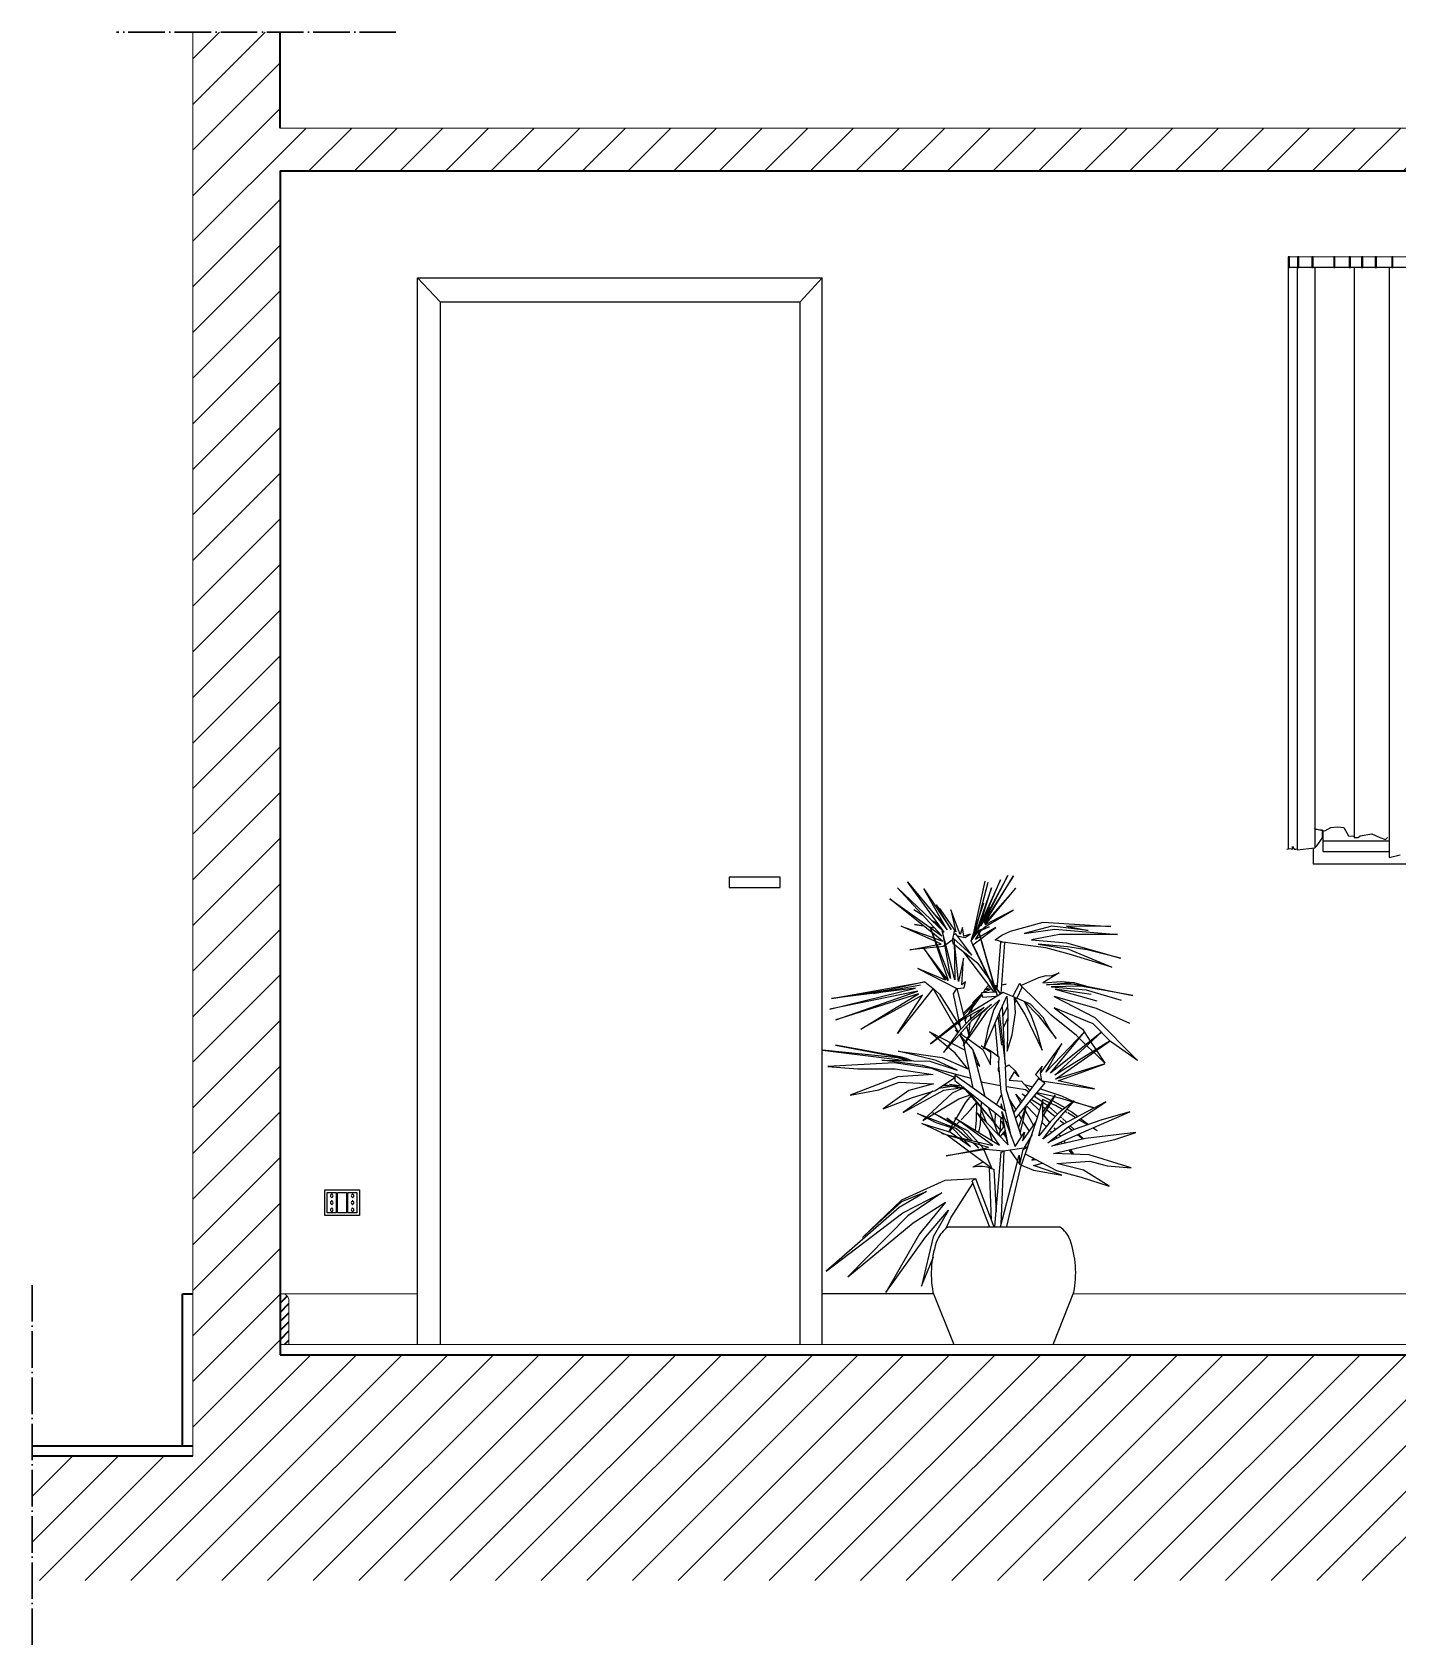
# Model space of a CAD drawing. Header units: millimetres. Extents: x 1206 to 12724, y 2853 to 4863.
# Drawn here: x 2006.6 to 2275.5, y 4545.8 to 4863.3 of the extents above; entities that cross this region are included whole.
import ezdxf

# ---------------------------------------------------------------- set-up
doc = ezdxf.new("R2010")
doc.units = ezdxf.units.MM
doc.linetypes.add('ACAD_ISO04W100', pattern=[30, 24, -3, 0, -3])
for name, color, linetype, lineweight in [('A-DETL-MBND', 7, 'Continuous', 18), ('A-FURN', 6, 'Continuous', 18), ('A-LP-SEZIONI', 250, 'Continuous', 13), ('A-SECT A-MCUT', 7, 'Continuous', 35), ('A-SECT C-MCUT', 7, 'Continuous', 20), ('arredi', 4, 'Continuous', 20)]:
    doc.layers.add(name, color=color, linetype=linetype, lineweight=lineweight)
doc.layers.add('VITI E CERNIERE', color=8, linetype='Continuous')

msp = doc.modelspace()

# ---------------------------------------------------------------- hatches: boundary and pattern name
at = {"layer": 'A-DETL-MBND'}
h = msp.add_hatch(dxfattribs=at)
h.set_pattern_fill('ANSI31', color=4, scale=2)
h.set_pattern_definition([(45, (-0.0002, 368.161), (-4.490128, 4.490128), [])])
h.paths.add_polyline_path([(2692.46, 4863.27), (2675.26, 4863.27), (2675.26, 4844.41), (2369.66, 4844.41), (2369.66, 4862.73), (2361.16, 4862.73), (2361.16, 4844.41), (2055.46, 4844.41), (2055.46, 4863.27), (2038.26, 4863.27), (2038.26, 4582.9), (2006.65, 4582.9), (2006.65, 4558.44), (2724.08, 4558.44), (2724.08, 4582.9), (2692.46, 4582.9)])
h.paths.add_polyline_path([(2055.46, 4835.91), (2675.26, 4835.91), (2675.26, 4602.9), (2055.46, 4602.9)], flags=16)
edge = h.paths.add_edge_path(flags=0)
edge.add_spline(control_points=[(2249.67, 4721.96), (2249.68, 4721.95), (2249.69, 4721.95), (2249.69, 4721.95)], knot_values=[0, 0, 0, 0, 1.237601, 1.237601, 1.237601, 1.237601], degree=3, periodic=0)
edge.add_spline(control_points=[(2249.69, 4721.95), (2249.69, 4721.95), (2249.68, 4721.95), (2249.67, 4721.96)], knot_values=[499.981471, 499.981471, 499.981471, 499.981471, 501.198183, 501.198183, 501.198183, 501.198183], degree=3, periodic=0)
edge.add_spline(control_points=[(2248.56, 4722.17), (2248.93, 4722.11), (2249.3, 4722.03), (2249.67, 4721.96)], knot_values=[1.237601, 1.237601, 1.237601, 1.237601, 61.630708, 61.630708, 61.630708, 61.630708], degree=3, periodic=0)
edge = h.paths.add_edge_path(flags=0)
edge.add_spline(control_points=[(2255.61, 4724.04), (2255.8, 4724.45), (2256.08, 4725.1), (2255.99, 4726.06), (2256.2, 4726.96), (2255.41, 4727.57), (2254.72, 4728.08), (2254.28, 4728.41), (2254.05, 4728.57)], knot_values=[0, 0, 0, 0, 70.586118, 112.595759, 154.605401, 208.568722, 252.969735, 297.370749, 297.370749, 297.370749, 297.370749], degree=3, periodic=0)
edge.add_spline(control_points=[(2255.53, 4724.07), (2255.54, 4724.04), (2255.68, 4723.7), (2255.66, 4723.06), (2255.75, 4722.5), (2255.79, 4722.27)], knot_values=[0, 0, 0, 0, 5.959221, 59.765541, 98.205364, 98.205364, 98.205364, 98.205364], degree=3, periodic=0)
edge.add_spline(control_points=[(2255.79, 4722.27), (2255.83, 4722.37), (2255.9, 4722.59), (2256.06, 4722.76), (2256.16, 4722.83)], knot_values=[39.007498, 39.007498, 39.007498, 39.007498, 56.340127, 76.264952, 76.264952, 76.264952, 76.264952], degree=3, periodic=0)
edge.add_spline(control_points=[(2256.16, 4722.83), (2256.17, 4723.14), (2256.18, 4723.72), (2256.14, 4724.71), (2256.34, 4725.39), (2256.33, 4725.79)], knot_values=[1.921672, 1.921672, 1.921672, 1.921672, 52.203448, 95.407615, 161.27111, 161.27111, 161.27111, 161.27111], degree=3, periodic=0)
edge.add_spline(control_points=[(2256.33, 4725.79), (2256.32, 4726.28), (2255.89, 4727.31), (2256.11, 4729.62), (2257.63, 4730.5), (2258.62, 4731.07)], knot_values=[161.27111, 161.27111, 161.27111, 161.27111, 242.581626, 335.542908, 506.510273, 506.510273, 506.510273, 506.510273], degree=3, periodic=0)
edge = h.paths.add_edge_path(flags=0)
edge.add_spline(control_points=[(2263.16, 4724.99), (2262.97, 4725.09), (2262.42, 4725.35), (2261.5, 4725.61), (2260.36, 4725.6), (2259.75, 4724.67), (2258.54, 4724.84), (2257.56, 4724.12), (2256.9, 4723.62), (2256.63, 4723.36), (2256.62, 4723.35)], knot_values=[22.183984, 22.183984, 22.183984, 22.183984, 57.187668, 119.915652, 178.718713, 223.429786, 279.358669, 352.629946, 411.478905, 413.481695, 413.481695, 413.481695, 413.481695], degree=3, periodic=0)
edge.add_spline(control_points=[(2261.84, 4725.03), (2261.24, 4725), (2260.19, 4724.93), (2258.67, 4724.63), (2257.48, 4724.04), (2256.9, 4723.45), (2256.65, 4723.2)], knot_values=[0, 0, 0, 0, 95.419338, 172.277909, 248.763202, 305.230183, 305.230183, 305.230183, 305.230183], degree=3, periodic=0)
edge = h.paths.add_edge_path(flags=0)
edge.add_spline(control_points=[(2256.74, 4719.16), (2256.96, 4719.15), (2257.71, 4719.11), (2259.07, 4718.61), (2260.81, 4717.79), (2262.77, 4716.86), (2264.86, 4715.67), (2266.43, 4713.88), (2267.44, 4711.47), (2267.81, 4709.84), (2268.04, 4708.82)], knot_values=[5.690445, 5.690445, 5.690445, 5.690445, 41.232269, 125.885444, 237.066917, 352.719154, 475.594701, 624.435824, 726.234449, 894.475348, 894.475348, 894.475348, 894.475348], degree=3, periodic=0)
edge.add_spline(control_points=[(2256.49, 4719.51), (2256.6, 4719.41), (2256.68, 4719.29), (2256.74, 4719.16)], knot_values=[43.582509, 43.582509, 43.582509, 43.582509, 65.124527, 65.124527, 65.124527, 65.124527], degree=3, periodic=0)
edge = h.paths.add_edge_path(flags=0)
edge.add_spline(control_points=[(2257.09, 4722.68), (2256.98, 4722.68), (2256.71, 4722.71), (2256.68, 4722.17), (2257.06, 4721.94), (2257.36, 4721.55), (2257.76, 4721.2), (2258.03, 4720.93), (2258.17, 4720.79)], knot_values=[0, 0, 0, 0, 15.703503, 37.510841, 61.284776, 85.058712, 116.032894, 147.007077, 147.007077, 147.007077, 147.007077], degree=3, periodic=0)
edge.add_spline(control_points=[(2256.99, 4720.45), (2257.21, 4720.64), (2257.51, 4720.85), (2257.84, 4721.01), (2257.9, 4721.05)], knot_values=[0, 0, 0, 0, 15.741602, 19.588679, 19.588679, 19.588679, 19.588679], degree=3, periodic=0)
edge.add_spline(control_points=[(2265.67, 4715.22), (2265.61, 4715.98), (2265.54, 4716.98), (2264.83, 4717.94), (2264.54, 4718.78), (2263.48, 4718.79), (2262.39, 4719.16), (2261.06, 4719.63), (2259.59, 4720.26), (2258.32, 4720.45), (2257.58, 4720.48), (2257.37, 4720.48)], knot_values=[23.926304, 23.926304, 23.926304, 23.926304, 63.387678, 75.941562, 88.495446, 106.641795, 124.788145, 152.435206, 182.047366, 210.422707, 221.442031, 221.442031, 221.442031, 221.442031], degree=3, periodic=0)
edge.add_spline(control_points=[(2257.37, 4720.48), (2257.5, 4720.58), (2257.71, 4720.74), (2257.95, 4720.86), (2258.05, 4720.9)], knot_values=[24.038749, 24.038749, 24.038749, 24.038749, 32.810974, 38.446575, 38.446575, 38.446575, 38.446575], degree=3, periodic=0)
edge = h.paths.add_edge_path(flags=0)
edge.add_spline(control_points=[(2255.54, 4717.03), (2255.44, 4717.08), (2255.34, 4717.12), (2255.25, 4717.15)], knot_values=[0, 0, 0, 0, 13.182278, 13.182278, 13.182278, 13.182278], degree=3, periodic=0)
edge.add_spline(control_points=[(2255.54, 4717.03), (2255.54, 4717.03), (2255.6, 4716.9), (2255.67, 4716.77), (2255.74, 4716.64)], knot_values=[0, 0, 0, 0, 0, 23.614402, 23.614402, 23.614402, 23.614402], degree=3, periodic=0)
edge.add_spline(control_points=[(2254.82, 4718.4), (2254.91, 4718.17), (2255.23, 4717.74), (2255.42, 4717.27), (2255.54, 4717.03)], knot_values=[23.614402, 23.614402, 23.614402, 23.614402, 64.192433, 106.320808, 106.320808, 106.320808, 106.320808], degree=3, periodic=0)
edge = h.paths.add_edge_path(flags=0)
edge.add_spline(control_points=[(2255.04, 4720), (2255.04, 4720), (2255.03, 4720), (2255.03, 4720)], knot_values=[8.223623, 8.223623, 8.223623, 8.223623, 8.535005, 8.535005, 8.535005, 8.535005], degree=3, periodic=0)
edge.add_spline(control_points=[(2255.04, 4720), (2255.19, 4719.94), (2255.33, 4719.88), (2255.47, 4719.81)], knot_values=[3.268125, 3.268125, 3.268125, 3.268125, 28.372747, 28.372747, 28.372747, 28.372747], degree=3, periodic=0)
edge.add_spline(control_points=[(2249.96, 4722.22), (2250.25, 4722.13), (2250.96, 4721.88), (2252.13, 4721.41), (2253.24, 4720.89), (2254.22, 4720.38), (2254.74, 4720.14), (2255.04, 4720)], knot_values=[28.372747, 28.372747, 28.372747, 28.372747, 75.625318, 146.152759, 234.197521, 272.569385, 326.080703, 326.080703, 326.080703, 326.080703], degree=3, periodic=0)
edge = h.paths.add_edge_path(flags=0)
edge.add_spline(control_points=[(2255.52, 4720.55), (2255.52, 4720.54), (2255.53, 4720.53), (2255.54, 4720.51)], knot_values=[0, 0, 0, 0, 0.80437, 0.80437, 0.80437, 0.80437], degree=3, periodic=0)
edge.add_ellipse((2205.47, 4723.35), major_axis=(-35.45, 35.45), ratio=1, start_angle=221.8058, end_angle=222.2449)
edge.add_ellipse((2205.47, 4723.35), major_axis=(-35.45, 35.45), ratio=1, start_angle=220.9557, end_angle=221.8058)
edge = h.paths.add_edge_path(flags=0)
edge.add_spline(control_points=[(2252.96, 4723.53), (2252.89, 4723.5), (2252.82, 4723.47), (2252.75, 4723.43)], knot_values=[0, 0, 0, 0, 4.004471, 4.004471, 4.004471, 4.004471], degree=3, periodic=0)
edge.add_spline(control_points=[(2253.67, 4723.78), (2253.57, 4723.75), (2253.39, 4723.7), (2253.2, 4723.63), (2253.12, 4723.6)], knot_values=[7.182475, 7.182475, 7.182475, 7.182475, 13.271606, 18.012219, 18.012219, 18.012219, 18.012219], degree=3, periodic=0)
edge.add_spline(control_points=[(2253.12, 4723.6), (2253.12, 4723.6), (2252.94, 4723.68), (2252.76, 4723.77), (2252.57, 4723.82)], knot_values=[110.180341, 110.180341, 110.180341, 110.180341, 110.232707, 120.197077, 120.197077, 120.197077, 120.197077], degree=3, periodic=0)
edge = h.paths.add_edge_path(flags=0)
edge.add_spline(control_points=[(2254.3, 4718.38), (2254.01, 4718.51), (2253.71, 4718.63), (2253.41, 4718.73)], knot_values=[174.177111, 174.177111, 174.177111, 174.177111, 191.410834, 191.410834, 191.410834, 191.410834], degree=3, periodic=0)
edge.add_spline(control_points=[(2254.42, 4718.16), (2253.18, 4717.23), (2252.43, 4716.32), (2251.7, 4714.9), (2251.78, 4713.26), (2251.91, 4711.46), (2252.52, 4710.15), (2252.85, 4709.43)], knot_values=[0, 0, 0, 0, 29.63309, 62.958755, 82.159797, 117.013778, 159.244099, 159.244099, 159.244099, 159.244099], degree=3, periodic=0)
edge.add_spline(control_points=[(2254.89, 4718.13), (2254.79, 4718.17), (2254.68, 4718.22), (2254.58, 4718.26)], knot_values=[196.846493, 196.846493, 196.846493, 196.846493, 202.885994, 202.885994, 202.885994, 202.885994], degree=3, periodic=0)
edge.add_spline(control_points=[(2254.86, 4718.43), (2254.76, 4718.37), (2254.67, 4718.32), (2254.58, 4718.26)], knot_values=[180.78373, 180.78373, 180.78373, 180.78373, 186.480105, 186.480105, 186.480105, 186.480105], degree=3, periodic=0)
at = {"layer": 'A-SECT A-MCUT'}
h = msp.add_hatch(dxfattribs=at)
h.set_pattern_fill('ANSI31', color=4, scale=0.4)
h.paths.add_polyline_path([(2057.18, 4613.54, 0.420204), (2055.75, 4614.9), (2055.46, 4614.9), (2055.46, 4604.9), (2057.18, 4604.9)])

# ---------------------------------------------------------------- linework, layer by layer
at = {"layer": 'A-DETL-MBND'}
msp.add_line((2038.26, 4863.27), (2038.26, 4582.9), dxfattribs=at)
at = {"layer": 'A-FURN'}
msp.add_line((2253.91, 4819.04), (2538.79, 4819.04), dxfattribs=at)
at = {"layer": 'A-LP-SEZIONI', "linetype": 'ACAD_ISO04W100', "lineweight": 30, "ltscale": 0.3, "transparency": 33554687}
for p, q in [((2078.26, 4863.27), (2023.26, 4863.27)), ((2006.65, 4616.62), (2006.65, 4545.79))]:
    msp.add_line(p, q, dxfattribs=at)
at = {"layer": 'A-SECT A-MCUT'}
msp.add_line((2055.46, 4844.41), (2055.46, 4863.27), dxfattribs=at)
at = {"layer": 'A-SECT A-MCUT', "transparency": 33554687}
for p, q in [((2036.26, 4584.9), (2036.26, 4614.9)), ((2036.26, 4614.9), (2038.26, 4614.9)), ((2038.26, 4584.9), (2006.65, 4584.9)), ((2038.26, 4582.9), (2006.65, 4582.9))]:
    msp.add_line(p, q, dxfattribs=at)
at = {"layer": 'A-SECT A-MCUT'}
msp.add_lwpolyline([(2055.46, 4602.9), (2675.36, 4602.9), (2675.36, 4835.91), (2055.46, 4835.91), (2055.46, 4602.9)], dxfattribs=at)
at = {"layer": 'A-SECT C-MCUT'}
for p, q in [((2361.16, 4844.41), (2055.46, 4844.41)), ((2675.36, 4604.9), (2055.46, 4604.9))]:
    msp.add_line(p, q, dxfattribs=at)
at = {"layer": 'arredi'}
for p, q in [((2082.48, 4614.9), (2055.46, 4614.9)), ((2057.18, 4604.9), (2057.18, 4613.5)), ((2279.57, 4614.9), (2211.61, 4614.9))]:
    msp.add_line(p, q, dxfattribs=at)
msp.add_arc((2055.8, 4613.52), 1.38, 359.1734, 91.996, dxfattribs=at)
at = {"layer": 'VITI E CERNIERE'}
for p, q in [((2253.91, 4819.04), (2253.91, 4817.04)), ((2253.91, 4816.93), (2253.91, 4702.4)), ((2254.17, 4817.04), (2255.75, 4817.04)), ((2255.65, 4817.04), (2255.65, 4702.3)), ((2256, 4817.04), (2258.6, 4817.04)), ((2258.85, 4817.04), (2262.88, 4817.04)), ((2259.19, 4817.04), (2259.19, 4702.74)), ((2263.13, 4817.04), (2265.93, 4817.04)), ((2266.19, 4817.04), (2268.38, 4817.04)), ((2266.92, 4817.04), (2266.92, 4704.71)), ((2268.63, 4817.04), (2271.03, 4817.04)), ((2271.28, 4817.04), (2274.29, 4817.04)), ((2273.79, 4817.04), (2273.79, 4700.78)), ((2274.54, 4817.04), (2277.75, 4817.04)), ((2082.48, 4814.9), (2162.17, 4814.9)), ((2082.48, 4604.9), (2082.48, 4814.9)), ((2086.93, 4810.22), (2082.48, 4814.9)), ((2162.17, 4814.9), (2157.82, 4810.22)), ((2162.17, 4604.9), (2162.17, 4814.9)), ((2086.93, 4810.22), (2157.82, 4810.22)), ((2086.93, 4810.22), (2086.93, 4604.9)), ((2157.82, 4604.9), (2157.82, 4810.22)), ((2259.19, 4706.43), (2259.19, 4706.47)), ((2259.19, 4706.46), (2261.13, 4706.07)), ((2259.35, 4706.28), (2259.19, 4706.43)), ((2259.61, 4706.28), (2259.35, 4706.28)), ((2259.9, 4706.22), (2259.61, 4706.28)), ((2260.22, 4706.18), (2259.9, 4706.22)), ((2260.46, 4706.17), (2260.22, 4706.18)), ((2260.7, 4706.19), (2260.46, 4706.17)), ((2260.7, 4704.64), (2260.7, 4706.19)), ((2260.83, 4701.99), (2260.83, 4706.13)), ((2261.13, 4706.07), (2262.29, 4706.7)), ((2262.29, 4706.7), (2263.71, 4706.8)), ((2263.71, 4706.8), (2264.86, 4706.7)), ((2264.86, 4706.7), (2265.81, 4705.09)), ((2265.81, 4705.09), (2266.76, 4704.99)), ((2267.68, 4704.71), (2268.07, 4705.09)), ((2268.07, 4705.09), (2270.39, 4705.48)), ((2270.39, 4705.48), (2271.93, 4704.71)), ((2253.68, 4702.44), (2254.22, 4702.58)), ((2254.22, 4702.58), (2254.78, 4702.42)), ((2254.78, 4702.42), (2254.78, 4702.97)), ((2254.78, 4702.97), (2255.09, 4702.42)), ((2255.09, 4702.42), (2255.41, 4702.42)), ((2255.41, 4702.42), (2255.65, 4702.5)), ((2255.65, 4702.3), (2259.15, 4702.69)), ((2258.83, 4702.66), (2258.83, 4699.49)), ((2259.15, 4702.69), (2259.54, 4703.08)), ((2259.54, 4703.08), (2260.7, 4704.64)), ((2260.83, 4701.99), (2260.83, 4704.06)), ((2260.83, 4704.06), (2273.79, 4704.06)), ((2260.83, 4701.99), (2273.79, 4701.99)), ((2266.92, 4704.71), (2267.68, 4704.71)), ((2271.93, 4704.71), (2273.09, 4704.32)), ((2273.09, 4704.32), (2273.48, 4704.71)), ((2533.87, 4699.49), (2258.83, 4699.49)), ((2273.79, 4700.78), (2275.99, 4701.3)), ((2153.88, 4696.9), (2143.88, 4696.9)), ((2143.88, 4696.9), (2143.88, 4694.9)), ((2153.88, 4694.9), (2153.88, 4696.9)), ((2186.2, 4686.1), (2178.98, 4695.98)), ((2178.98, 4695.98), (2186.75, 4686.57)), ((2191.78, 4684.8), (2194.23, 4696.15)), ((2192.02, 4685.12), (2194.85, 4695.92)), ((2197.3, 4696.41), (2193.31, 4687.74)), ((2198.7, 4697.27), (2193.37, 4687.37)), ((2193.37, 4687.37), (2197.3, 4696.41)), ((2193.98, 4687.97), (2198.7, 4697.27)), ((2199.85, 4697.19), (2193.98, 4687.97)), ((2194.15, 4687.8), (2199.85, 4697.19)), ((2143.88, 4694.9), (2153.88, 4694.9)), ((2183.78, 4686.01), (2175.5, 4692.68)), ((2175.5, 4692.68), (2185.72, 4685.36)), ((2185.72, 4685.36), (2176.97, 4694.79)), ((2176.97, 4694.79), (2186.2, 4686.1)), ((2186.75, 4686.57), (2182.16, 4694.61)), ((2182.16, 4694.61), (2187.53, 4686.62)), ((2195.48, 4694.79), (2192.65, 4686.66)), ((2193.31, 4687.74), (2195.48, 4694.79)), ((2200.28, 4694.73), (2194.15, 4687.8)), ((2194.25, 4687.52), (2200.28, 4694.73)), ((2182.01, 4689.34), (2180.23, 4690.47)), ((2181.81, 4689.53), (2180.23, 4690.47)), ((2184.1, 4689.77), (2185.89, 4688.05)), ((2187.53, 4686.62), (2184.62, 4691.47)), ((2184.62, 4691.47), (2185.74, 4689.94)), ((2185.74, 4689.94), (2185.33, 4690.71)), ((2185.33, 4690.71), (2188.25, 4686.49)), ((2189.35, 4685.61), (2187.51, 4690.51)), ((2187.51, 4690.51), (2188.51, 4686.14)), ((2191.61, 4684.87), (2193.98, 4691.84)), ((2192.43, 4686.31), (2195.28, 4690.92)), ((2195.28, 4690.92), (2192.8, 4686.62)), ((2194.21, 4687.13), (2199.74, 4690.41)), ((2199.74, 4690.41), (2194.25, 4687.52)), ((2184.36, 4684.31), (2177.69, 4687.27)), ((2177.69, 4687.27), (2184.14, 4684.96)), ((2180.33, 4687.62), (2182.14, 4687.33)), ((2182.22, 4687.25), (2180.33, 4687.62)), ((2183.18, 4687.17), (2184.17, 4687.01)), ((2187.45, 4676.94), (2183.41, 4687.09)), ((2183.41, 4687.09), (2186.99, 4676.57)), ((2184.29, 4686.88), (2183.43, 4687.03)), ((2183.65, 4688.48), (2185.01, 4687.7)), ((2185.36, 4687.23), (2184.23, 4687.95)), ((2185.42, 4686.82), (2185.7, 4686.76)), ((2185.83, 4686.59), (2185.64, 4686.62)), ((2185.79, 4686.35), (2187.45, 4676.94)), ((2188.27, 4676.7), (2185.79, 4686.35)), ((2188.25, 4686.49), (2187.77, 4684.52)), ((2188.51, 4686.14), (2188.25, 4686.49)), ((2189.82, 4687.01), (2189.35, 4685.61)), ((2190.05, 4685.32), (2189.82, 4687.01)), ((2191.83, 4683.57), (2196.36, 4687.01)), ((2195.03, 4687.11), (2192.18, 4685.82)), ((2192.18, 4685.82), (2193.04, 4685.98)), ((2196.36, 4687.01), (2192.38, 4684.63)), ((2192.38, 4684.63), (2193.45, 4686.41)), ((2192.43, 4686.31), (2195.03, 4687.11)), ((2193.04, 4685.98), (2192.43, 4686.31)), ((2192.8, 4686.62), (2192.86, 4686.43)), ((2193.01, 4685.97), (2196.3, 4674.52)), ((2193.04, 4685.98), (2193.45, 4686.41)), ((2196.67, 4673.5), (2193.06, 4686.01)), ((2193.79, 4686.73), (2194.21, 4687.13)), ((2197.51, 4685.49), (2199.25, 4686.29)), ((2199.25, 4686.29), (2205.67, 4688.07)), ((2207.39, 4687.25), (2201.96, 4685.8)), ((2201.96, 4685.8), (2207.96, 4686.7)), ((2205.67, 4688.07), (2218.97, 4687.23)), ((2214.54, 4686.45), (2207.39, 4687.25)), ((2207.96, 4686.7), (2220.3, 4685.63)), ((2218.97, 4687.23), (2210.29, 4687.29)), ((2210.29, 4687.29), (2214.54, 4686.45)), ((2179.43, 4682.64), (2184.61, 4683.57)), ((2184.76, 4683.13), (2179.43, 4682.64)), ((2182.02, 4683.1), (2186.46, 4676.61)), ((2186.99, 4676.57), (2182.02, 4683.1)), ((2185.85, 4684.34), (2183.87, 4685.93)), ((2184.28, 4684.9), (2185.85, 4684.34)), ((2185.62, 4683.75), (2184.55, 4684.23)), ((2184.8, 4683.61), (2185.62, 4683.75)), ((2185.97, 4683.25), (2184.98, 4683.15)), ((2186.3, 4683.48), (2185.97, 4683.25)), ((2187.77, 4684.52), (2186.5, 4683.62)), ((2187.88, 4685), (2187.75, 4684.53)), ((2187.75, 4684.53), (2187.86, 4683.91)), ((2187.86, 4683.91), (2192.86, 4679.89)), ((2191.61, 4681.55), (2187.88, 4685)), ((2188.45, 4685.78), (2188.02, 4685.57)), ((2188.14, 4684.71), (2188.27, 4676.7)), ((2189, 4676.37), (2188.14, 4684.71)), ((2191.61, 4681.55), (2188.45, 4685.78)), ((2188.72, 4685.39), (2190.29, 4685.04)), ((2191.32, 4685.69), (2190.05, 4685.32)), ((2190.29, 4685.04), (2191.32, 4685.69)), ((2191.48, 4684.4), (2192.61, 4685.9)), ((2191.83, 4683.57), (2191.48, 4684.4)), ((2191.65, 4684.63), (2191.61, 4684.87)), ((2196.26, 4674.28), (2191.83, 4683.57)), ((2196.4, 4674.22), (2191.91, 4683.63)), ((2196.24, 4684.61), (2197.51, 4685.49)), ((2197.71, 4684.11), (2196.24, 4684.61)), ((2197.3, 4684.11), (2196.56, 4674.89)), ((2198.1, 4684.07), (2197.3, 4684.11)), ((2197.41, 4673.95), (2198.1, 4684.07)), ((2206.22, 4682.99), (2197.71, 4684.11)), ((2208.86, 4685.61), (2203.37, 4684.61)), ((2203.37, 4684.61), (2210.24, 4684.01)), ((2210.46, 4683.19), (2204.66, 4683.7)), ((2204.66, 4683.7), (2210.54, 4682.84)), ((2210.77, 4681.78), (2206.22, 4682.99)), ((2220.3, 4685.63), (2208.86, 4685.61)), ((2210.24, 4684.01), (2220.88, 4680.94)), ((2214.32, 4682.6), (2210.46, 4683.19)), ((2210.54, 4682.84), (2219.21, 4679.17)), ((2189.99, 4681), (2189, 4676.37)), ((2189.64, 4675.75), (2189.99, 4681)), ((2196.03, 4674.26), (2190.05, 4682.13)), ((2192.8, 4679.93), (2194.8, 4677.25)), ((2219.21, 4679.17), (2210.77, 4681.78)), ((2220.88, 4680.94), (2214.32, 4682.6)), ((2181.03, 4678.93), (2188.65, 4675.01)), ((2186.46, 4676.61), (2181.03, 4678.93)), ((2195.21, 4676.7), (2195.95, 4675.71)), ((2201.26, 4675.61), (2204.79, 4677.15)), ((2204.79, 4677.15), (2206.26, 4677.58)), ((2208.82, 4678.07), (2205.61, 4676.14)), ((2206.26, 4677.58), (2207.27, 4677.52)), ((2207.27, 4677.52), (2208.82, 4678.07)), ((2163.69, 4670.92), (2180.56, 4675.04)), ((2180.97, 4674.48), (2163.69, 4670.92)), ((2163.98, 4673.03), (2182.4, 4676.31)), ((2180.56, 4675.04), (2163.98, 4673.03)), ((2163.98, 4673.03), (2175.86, 4674.85)), ((2164.88, 4668.85), (2180.97, 4674.48)), ((2181.13, 4673.97), (2164.88, 4668.85)), ((2169.76, 4667), (2181.13, 4673.97)), ((2181.91, 4673.66), (2169.76, 4667)), ((2182.4, 4676.31), (2172.27, 4674.04)), ((2172.27, 4674.04), (2181.52, 4675.71)), ((2184, 4675.03), (2176.97, 4666.12)), ((2176.97, 4666.12), (2181.91, 4673.66)), ((2182.4, 4676.31), (2184, 4675.03)), ((2188.2, 4667.74), (2184, 4675.03)), ((2185.27, 4673.87), (2184, 4675.03)), ((2185.27, 4673.87), (2188.8, 4668.31)), ((2188.02, 4673.97), (2188.65, 4675.01)), ((2189.13, 4668.6), (2188.02, 4673.97)), ((2188.65, 4675.01), (2190.15, 4675.1)), ((2188.65, 4675.01), (2190.13, 4669.32)), ((2190.4, 4676.31), (2189.64, 4675.75)), ((2193.26, 4673.41), (2189.93, 4670.05)), ((2190.15, 4675.1), (2190.4, 4676.31)), ((2191.61, 4671.04), (2193.61, 4673.72)), ((2193.53, 4673.97), (2191.79, 4672.19)), ((2191.79, 4672.19), (2193.26, 4673.41)), ((2197.82, 4674.19), (2192.2, 4670.83)), ((2196.59, 4674.3), (2193.51, 4674.13)), ((2193.51, 4674.13), (2193.7, 4673.31)), ((2193.7, 4673.31), (2196.34, 4673.46)), ((2194.21, 4674.81), (2193.88, 4674.15)), ((2195.27, 4674.79), (2193.88, 4674.15)), ((2194.76, 4675.45), (2194.21, 4674.81)), ((2195.4, 4675.1), (2194.35, 4674.85)), ((2194.35, 4674.85), (2195.27, 4674.79)), ((2195.11, 4675.49), (2194.76, 4675.45)), ((2196.07, 4675.59), (2196.61, 4675.65)), ((2196.07, 4675.55), (2197.28, 4673.91)), ((2196.59, 4675.4), (2196.24, 4675.32)), ((2197.37, 4670.87), (2198.53, 4673.5)), ((2198.37, 4675.85), (2197.53, 4675.63)), ((2197.55, 4675.75), (2198.37, 4675.85)), ((2203.21, 4671.92), (2197.82, 4674.19)), ((2198.53, 4673.5), (2198.74, 4670.53)), ((2199.72, 4673.4), (2201.06, 4676.02)), ((2201.47, 4675.2), (2200.5, 4673.07)), ((2201.06, 4676.02), (2201.47, 4675.2)), ((2207.22, 4669.75), (2201.26, 4675.61)), ((2205.61, 4676.14), (2209.25, 4676.37)), ((2206.36, 4675.69), (2210.48, 4676.1)), ((2211.57, 4675.86), (2206.36, 4675.69)), ((2213.02, 4675.49), (2207.27, 4675.3)), ((2207.27, 4675.3), (2214.11, 4674.73)), ((2216.18, 4671.08), (2207.84, 4673.42)), ((2207.84, 4673.42), (2215.83, 4669.26)), ((2215.1, 4673.85), (2208.06, 4674.89)), ((2208.06, 4674.89), (2216.24, 4672.56)), ((2209.25, 4676.37), (2211.71, 4676.18)), ((2210.48, 4676.1), (2215.9, 4674.99)), ((2215.9, 4674.99), (2211.57, 4675.86)), ((2211.71, 4676.18), (2214.21, 4675.47)), ((2223.33, 4673.6), (2213.02, 4675.49)), ((2214.11, 4674.73), (2221, 4672.7)), ((2214.21, 4675.47), (2223.33, 4673.6)), ((2192.2, 4670.83), (2189.11, 4668.7)), ((2189.91, 4669.01), (2194.05, 4671.24)), ((2190.01, 4669.71), (2192.22, 4672.15)), ((2190.89, 4669.87), (2191.52, 4671)), ((2194.05, 4671.24), (2190.95, 4668.6)), ((2191.52, 4671), (2191.95, 4671.65)), ((2191.61, 4671.04), (2191.52, 4670.34)), ((2191.95, 4671.65), (2191.61, 4671.04)), ((2191.73, 4668.85), (2195.5, 4671.92)), ((2192.35, 4667.14), (2194.74, 4670.57)), ((2195.5, 4671.92), (2193.41, 4669.97)), ((2194.74, 4670.57), (2197.08, 4672.78)), ((2195.99, 4670.87), (2194.8, 4667)), ((2195.68, 4666.99), (2197.37, 4670.87)), ((2197.08, 4672.78), (2195.99, 4670.87)), ((2197.04, 4670.14), (2198.27, 4659.58)), ((2198.19, 4660.22), (2197.69, 4671.59)), ((2198.66, 4671.37), (2197.76, 4669.64)), ((2198.74, 4670.53), (2198.6, 4662.66)), ((2199.56, 4665.89), (2200.21, 4670.18)), ((2200.21, 4670.18), (2200.01, 4673.17)), ((2200.01, 4673.17), (2202.1, 4669.83)), ((2200.3, 4672.68), (2200.07, 4672.15)), ((2203.35, 4669.54), (2202.02, 4672.47)), ((2202.02, 4672.47), (2204.68, 4669.71)), ((2205.67, 4669.28), (2203.21, 4671.92)), ((2215.53, 4668.02), (2207.82, 4671.2)), ((2207.82, 4671.2), (2213.39, 4666.98)), ((2222.72, 4668.09), (2216.18, 4671.08)), ((2183.47, 4664.13), (2189.91, 4669.01)), ((2189.11, 4668.7), (2183.47, 4664.13)), ((2186.03, 4662.41), (2191.73, 4668.85)), ((2188.94, 4666.45), (2188.22, 4667.72)), ((2188.86, 4668.23), (2189.39, 4667.41)), ((2190.95, 4668.6), (2189.04, 4666.57)), ((2189.47, 4667.02), (2189.17, 4668.44)), ((2191.81, 4667.25), (2189.95, 4663.7)), ((2189.95, 4663.7), (2192.35, 4667.14)), ((2190.17, 4669.15), (2190.44, 4668.07)), ((2190.29, 4668.66), (2190.64, 4669.4)), ((2190.58, 4667.57), (2191.05, 4665.79)), ((2191.22, 4668.29), (2190.99, 4666.02)), ((2191.46, 4669.85), (2191.28, 4668.89)), ((2193.41, 4669.97), (2191.81, 4667.25)), ((2194.8, 4667), (2194, 4663.11)), ((2194, 4663.11), (2195.68, 4666.99)), ((2196.79, 4661.63), (2196.22, 4668.23)), ((2197.51, 4663.84), (2196.81, 4669.6)), ((2198.7, 4669.21), (2197.88, 4667.41)), ((2202.1, 4669.83), (2205.46, 4662.86)), ((2204.48, 4666.49), (2203.35, 4669.54)), ((2204.68, 4669.71), (2208.25, 4665.13)), ((2206.79, 4667.27), (2205.67, 4669.28)), ((2208.25, 4665.13), (2206.79, 4667.27)), ((2212.23, 4665.73), (2207.22, 4669.75)), ((2213.39, 4666.98), (2214.96, 4664.62)), ((2218.95, 4664.56), (2215.53, 4668.02)), ((2215.83, 4669.26), (2224.22, 4660.83)), ((2177.5, 4661.55), (2164.82, 4663.84)), ((2164.82, 4663.84), (2177.57, 4661.43)), ((2188.37, 4662.29), (2183.3, 4666.45)), ((2183.3, 4666.45), (2190.32, 4662.86)), ((2189.04, 4666.57), (2186.03, 4662.41)), ((2188.86, 4666.32), (2188.39, 4666.84)), ((2188.39, 4666.84), (2188.95, 4666.45)), ((2190.41, 4664.57), (2189.17, 4665.96)), ((2189.95, 4664.72), (2189.33, 4665.77)), ((2189.35, 4666.17), (2190.73, 4665.19)), ((2189.7, 4665.91), (2189.58, 4666.43)), ((2190.09, 4663.99), (2189.84, 4665.2)), ((2190.32, 4662.86), (2190.11, 4663.93)), ((2191.81, 4663), (2190.49, 4664.48)), ((2190.91, 4665.07), (2193.82, 4663.02)), ((2195.38, 4662.43), (2193.45, 4663.74)), ((2193.45, 4663.74), (2195.4, 4662.72)), ((2198.6, 4662.66), (2199.56, 4665.89)), ((2205.46, 4662.86), (2204.48, 4666.49)), ((2209.38, 4664.15), (2205.13, 4658.37)), ((2213.87, 4666.53), (2206.22, 4658.53)), ((2206.22, 4658.53), (2209.38, 4664.15)), ((2207.12, 4658.31), (2213.87, 4666.53)), ((2217.14, 4666.37), (2207.12, 4658.31)), ((2208, 4657.92), (2217.14, 4666.37)), ((2218.85, 4664.7), (2208, 4657.92)), ((2208.11, 4657.18), (2218.85, 4664.7)), ((2212.69, 4665.29), (2212.23, 4665.73)), ((2214.1, 4663.93), (2212.78, 4665.2)), ((2215.48, 4662.59), (2214.29, 4663.74)), ((2215.07, 4664.46), (2216.07, 4662.96)), ((2224.22, 4660.83), (2218.95, 4664.56)), ((2177.09, 4661.34), (2162.26, 4662.86)), ((2162.26, 4662.86), (2176.99, 4660.99)), ((2181.99, 4659.85), (2173.92, 4660.89)), ((2173.92, 4660.89), (2183.33, 4660.69)), ((2176.99, 4660.99), (2177.67, 4660.81)), ((2178.8, 4660.79), (2177.09, 4661.34)), ((2184.58, 4660.81), (2177.14, 4662.66)), ((2177.14, 4662.66), (2185.76, 4661.42)), ((2178.78, 4661.24), (2177.5, 4661.55)), ((2177.57, 4661.43), (2179, 4660.89)), ((2179.8, 4660.77), (2178.78, 4661.24)), ((2183.33, 4660.69), (2188.76, 4658.94)), ((2188.76, 4658.94), (2184.58, 4660.81)), ((2185.76, 4661.42), (2190.83, 4659.19)), ((2190.83, 4659.19), (2188.37, 4662.29)), ((2191.91, 4655.38), (2190.34, 4662.84)), ((2191.77, 4663.04), (2194.2, 4653.75)), ((2193.2, 4659.64), (2191.81, 4663)), ((2193.82, 4663.02), (2195.28, 4659.97)), ((2195.28, 4659.97), (2195.38, 4662.43)), ((2195.4, 4662.72), (2196.92, 4661.53)), ((2196.92, 4661.53), (2196.79, 4658.72)), ((2197.41, 4654.64), (2196.87, 4660.69)), ((2217.84, 4660.3), (2215.63, 4662.44)), ((2216.16, 4662.81), (2217.84, 4660.3)), ((2176.36, 4660.38), (2163.28, 4659.64)), ((2163.28, 4659.64), (2169.16, 4659.19)), ((2177.05, 4657.63), (2167.67, 4653.99)), ((2169.16, 4659.19), (2176.54, 4659.19)), ((2183.74, 4659.27), (2176.36, 4660.38)), ((2176.54, 4659.19), (2184.04, 4658.04)), ((2184.04, 4658.04), (2177.05, 4657.63)), ((2191.5, 4657.28), (2181.99, 4659.85)), ((2188.31, 4657.51), (2183.74, 4659.27)), ((2184.45, 4654.91), (2188.31, 4657.51)), ((2198.33, 4650.81), (2188.31, 4657.94)), ((2188.31, 4657.94), (2188.31, 4656.9)), ((2192.43, 4660.5), (2193.2, 4659.64)), ((2196.79, 4658.72), (2197.03, 4658.86)), ((2198.27, 4659.59), (2198.9, 4659.95)), ((2198.43, 4655.01), (2198.27, 4659.58)), ((2198.9, 4659.95), (2200.13, 4658.8)), ((2199.99, 4658.62), (2198.99, 4656.92)), ((2200.87, 4657.59), (2199.99, 4658.62)), ((2200.13, 4658.8), (2200.87, 4657.59)), ((2204.81, 4658.91), (2204.17, 4658.1)), ((2204.17, 4658.1), (2205.4, 4656.83)), ((2205.46, 4659.72), (2204.81, 4658.91)), ((2205.13, 4658.37), (2205.46, 4659.72)), ((2205.26, 4657.6), (2205.13, 4658.37)), ((2205.38, 4656.85), (2205.26, 4657.6)), ((2217.8, 4660.17), (2208.11, 4657.18)), ((2208.6, 4656.81), (2217.8, 4660.17)), ((2167.67, 4653.99), (2173.34, 4655.05)), ((2173.34, 4655.05), (2177.34, 4656.53)), ((2179.25, 4654.93), (2174.16, 4651.28)), ((2177.34, 4656.53), (2184.1, 4656.26)), ((2178.14, 4650.56), (2186.11, 4654.97)), ((2183.98, 4654.76), (2178.14, 4650.56)), ((2184.1, 4656.26), (2179.25, 4654.93)), ((2179.98, 4653.55), (2184.45, 4654.91)), ((2187.73, 4654.42), (2181.97, 4649)), ((2187.67, 4655.71), (2185.13, 4655.32)), ((2187.02, 4655.85), (2185.91, 4655.81)), ((2186.11, 4654.97), (2188.96, 4655.4)), ((2190.36, 4655.09), (2186.26, 4656.03)), ((2187.22, 4656.16), (2189.21, 4655.93)), ((2187.22, 4656.16), (2190.17, 4655.32)), ((2189.6, 4655.26), (2187.73, 4654.42)), ((2188.31, 4656.9), (2197.82, 4649.27)), ((2189.88, 4655.65), (2196.38, 4648.25)), ((2197.37, 4647.06), (2190.83, 4654.87)), ((2193.8, 4656.47), (2193.43, 4656.63)), ((2197.3, 4655.85), (2193.8, 4656.47)), ((2196.51, 4652.1), (2197.55, 4654.29)), ((2197.3, 4655.85), (2197.3, 4655.85)), ((2199.46, 4645.72), (2197.41, 4654.64)), ((2198.9, 4655.58), (2198.41, 4655.66)), ((2201.42, 4645.85), (2198.43, 4655.01)), ((2202.22, 4655.07), (2198.9, 4655.58)), ((2198.99, 4656.92), (2201.42, 4656.77)), ((2199.89, 4650.54), (2204.79, 4657.26)), ((2206.02, 4656.42), (2200.24, 4649.45)), ((2201.42, 4656.77), (2203.08, 4654.91)), ((2202.18, 4653.66), (2201.53, 4654.29)), ((2201.53, 4654.29), (2202.28, 4653.8)), ((2202.02, 4656.08), (2203.6, 4655.64)), ((2202.87, 4654.62), (2202.22, 4655.07)), ((2204.36, 4654.42), (2207.27, 4652.98)), ((2207.8, 4653.72), (2204.4, 4654.48)), ((2204.79, 4657.26), (2206.02, 4656.42)), ((2209.34, 4653.82), (2205.03, 4655.23)), ((2205.4, 4656.83), (2215.81, 4655.23)), ((2215.81, 4655.23), (2208.6, 4656.81)), ((2174.16, 4651.28), (2179.98, 4653.55)), ((2181.97, 4649), (2189.07, 4653.29)), ((2190.29, 4652.51), (2188.51, 4649.37)), ((2189.07, 4653.29), (2191.69, 4654.19)), ((2189.5, 4649.15), (2191.36, 4651.1)), ((2191.69, 4654.19), (2190.29, 4652.51)), ((2191.36, 4651.1), (2192.53, 4652.49)), ((2192.53, 4652.49), (2192.49, 4649.05)), ((2193.33, 4648.2), (2193.53, 4652.73)), ((2194.5, 4648.61), (2193.51, 4651.07)), ((2194.85, 4651.63), (2195.87, 4648.86)), ((2197.39, 4652.32), (2197.35, 4651.5)), ((2197.74, 4651.22), (2197.39, 4652.32)), ((2200.34, 4651.14), (2199.05, 4653.21)), ((2199.05, 4653.21), (2199.89, 4650.54)), ((2201.28, 4652.43), (2200.28, 4654.17)), ((2200.28, 4654.17), (2201.55, 4652.8)), ((2200.85, 4647.59), (2202.26, 4651.65)), ((2202.26, 4651.65), (2201.14, 4646.71)), ((2201.87, 4651.4), (2202.04, 4651.09)), ((2203.9, 4650.34), (2202.33, 4651.98)), ((2203.04, 4652.82), (2205.03, 4650.93)), ((2205.26, 4651.87), (2203.29, 4653.14)), ((2205.46, 4652.71), (2203.84, 4653.78)), ((2204.13, 4653.74), (2203.92, 4653.88)), ((2203.96, 4653.93), (2204.13, 4653.74)), ((2205.58, 4653.14), (2204.42, 4649.31)), ((2205.58, 4650.6), (2208.04, 4654.03)), ((2208.04, 4654.03), (2205.58, 4649.87)), ((2205.59, 4649.29), (2205.58, 4653.14)), ((2206.94, 4652.49), (2205.58, 4653.14)), ((2205.58, 4652.65), (2206.57, 4651.98)), ((2206.08, 4651.3), (2205.73, 4651.57)), ((2208.02, 4649.74), (2206.32, 4651.1)), ((2208.52, 4650.25), (2206.75, 4651.85)), ((2208.13, 4651.94), (2207.08, 4652.43)), ((2208.52, 4652.35), (2207.37, 4652.92)), ((2207.84, 4653.72), (2208.91, 4653.49)), ((2209.52, 4651.1), (2208.13, 4651.94)), ((2208.17, 4648.7), (2211.77, 4652.88)), ((2209.99, 4651.48), (2208.52, 4652.35)), ((2211.77, 4652.88), (2208.76, 4650.5)), ((2208.91, 4653.49), (2211.53, 4652.69)), ((2211.61, 4652.78), (2209.34, 4653.82)), ((2218.03, 4652.67), (2209.4, 4648.18)), ((2210.36, 4651.24), (2210.87, 4650.95)), ((2210.54, 4647.73), (2218.03, 4652.67)), ((2215.63, 4651.48), (2211.59, 4652.69)), ((2211.65, 4652.76), (2215.65, 4651.48)), ((2184.62, 4648.57), (2180.93, 4650.42)), ((2180.93, 4650.42), (2188.61, 4647.45)), ((2186.81, 4646.09), (2181.79, 4648.45)), ((2181.79, 4648.45), (2187.43, 4646.71)), ((2189.82, 4647.2), (2183.98, 4650.54)), ((2183.98, 4650.54), (2190.81, 4647.02)), ((2187.81, 4647.47), (2184.62, 4648.57)), ((2186.71, 4649.5), (2189.31, 4647.79)), ((2188.37, 4648.27), (2186.71, 4649.5)), ((2187.65, 4647.82), (2187.9, 4648.27)), ((2188.35, 4648.02), (2188.02, 4647.69)), ((2188.08, 4648.59), (2188.51, 4649.35)), ((2195.77, 4644.06), (2188.27, 4649.52)), ((2188.27, 4649.52), (2197.08, 4644.17)), ((2189.19, 4648.84), (2188.59, 4648.25)), ((2192.49, 4649.05), (2192.26, 4647.1)), ((2197.08, 4644.17), (2192.65, 4650.54)), ((2192.65, 4650.54), (2198.76, 4644.21)), ((2193.04, 4646.63), (2193.33, 4648.2)), ((2195.89, 4648.8), (2196.83, 4646.2)), ((2196.2, 4648.47), (2196.26, 4650.5)), ((2198.06, 4648), (2197, 4646.56)), ((2197.32, 4649.68), (2197.14, 4646.75)), ((2197.92, 4647.82), (2197.51, 4648.88)), ((2197.51, 4648.88), (2197.84, 4647.71)), ((2198.76, 4644.21), (2197.55, 4650.77)), ((2197.55, 4650.77), (2200.17, 4643.86)), ((2198.23, 4648.92), (2198.86, 4648.43)), ((2201.44, 4649.27), (2200.89, 4650.23)), ((2201.59, 4644.99), (2204.25, 4648.7)), ((2202.96, 4646.91), (2201.64, 4648.9)), ((2202.1, 4650.99), (2203.08, 4649.31)), ((2204.42, 4649.31), (2202.12, 4642.43)), ((2203.08, 4649.31), (2203.76, 4648.04)), ((2204.56, 4649.62), (2203.9, 4650.34)), ((2204.81, 4645.99), (2205.59, 4649.29)), ((2207.1, 4648.82), (2204.81, 4645.99)), ((2206.28, 4647.8), (2205.44, 4648.7)), ((2205.61, 4645.31), (2208.17, 4648.7)), ((2209.4, 4648.18), (2205.61, 4645.31)), ((2205.71, 4650.09), (2206.92, 4648.59)), ((2208.76, 4650.5), (2207.1, 4648.82)), ((2208.76, 4649.15), (2208.64, 4649.25)), ((2209.73, 4648.37), (2209.03, 4648.94)), ((2209.07, 4649.76), (2209.27, 4649.58)), ((2209.46, 4649.39), (2210.22, 4648.72)), ((2210.42, 4650.56), (2209.99, 4650.81)), ((2212, 4649.6), (2210.52, 4650.5)), ((2210.91, 4650.91), (2211.41, 4650.62)), ((2210.95, 4648), (2211.75, 4647.24)), ((2211.41, 4650.62), (2212.43, 4649.86)), ((2217.06, 4649.09), (2211.75, 4647.24)), ((2212.66, 4646.34), (2222.74, 4650.75)), ((2214.4, 4648.16), (2212.72, 4649.17)), ((2213.05, 4649.39), (2214.62, 4648.23)), ((2222.74, 4650.75), (2217.06, 4649.09)), ((2194.89, 4643.68), (2185.74, 4646.42)), ((2185.74, 4646.42), (2195.77, 4644.06)), ((2195.6, 4639.54), (2186.81, 4646.09)), ((2187.51, 4647.59), (2187.08, 4646.83)), ((2187.81, 4647.47), (2187.14, 4646.81)), ((2187.43, 4646.71), (2188.87, 4645.68)), ((2189.81, 4645.46), (2187.81, 4647.47)), ((2188.61, 4647.45), (2191.24, 4645.12)), ((2189.34, 4645.34), (2191.4, 4643.86)), ((2191.74, 4645.01), (2189.82, 4647.2)), ((2191.4, 4643.86), (2190.17, 4645.09)), ((2190.81, 4647.02), (2193.9, 4643.49)), ((2191.8, 4645.89), (2191.22, 4646.54)), ((2192.79, 4644.76), (2191.8, 4645.89)), ((2195.64, 4645.05), (2195.05, 4647.08)), ((2197, 4646.56), (2197, 4646.03)), ((2197.22, 4645.79), (2198.23, 4647.02)), ((2198.35, 4645.89), (2197.82, 4646.52)), ((2197.86, 4646.56), (2198.29, 4646.07)), ((2198.6, 4644.97), (2198.08, 4646.83)), ((2200.17, 4643.86), (2201.98, 4646.71)), ((2201.98, 4646.71), (2201.59, 4644.99)), ((2203.49, 4646.28), (2201.88, 4643.57)), ((2206.59, 4644.62), (2210.54, 4647.73)), ((2211.75, 4647.24), (2206.59, 4644.62)), ((2207.39, 4646.65), (2207.14, 4646.91)), ((2207.41, 4643.96), (2212.66, 4646.34)), ((2213.99, 4645.5), (2207.41, 4643.96)), ((2207.76, 4647.55), (2208.07, 4647.18)), ((2208.43, 4645.56), (2208.15, 4645.85)), ((2208.76, 4646.32), (2209.07, 4645.89)), ((2209.48, 4644.45), (2209.17, 4644.76)), ((2209.71, 4645.01), (2210.05, 4644.58)), ((2211.37, 4647.06), (2210.54, 4647.75)), ((2212.41, 4646.24), (2213.48, 4645.38)), ((2212.66, 4646.34), (2213.62, 4645.42)), ((2223.95, 4646.67), (2213.99, 4645.5)), ((2214.4, 4644.11), (2219.79, 4645.29)), ((2215.4, 4647.55), (2216.28, 4647.02)), ((2215.49, 4647.59), (2216.28, 4647.02)), ((2219.79, 4645.29), (2223.95, 4646.67)), ((2186.56, 4642.08), (2194.89, 4643.68)), ((2194.37, 4643.29), (2186.56, 4642.08)), ((2191.84, 4644.6), (2192.98, 4643.59)), ((2192.98, 4643.59), (2192.19, 4644.49)), ((2193.9, 4643.49), (2193.32, 4644.16)), ((2194.02, 4643.24), (2195.59, 4639.54)), ((2197.88, 4642.96), (2194.37, 4643.29)), ((2196.18, 4628.12), (2197.41, 4642.75)), ((2197.26, 4628.06), (2200.95, 4642.2)), ((2197.9, 4642.98), (2197.37, 4628.55)), ((2197.41, 4642.75), (2197.9, 4642.98)), ((2201.88, 4643.57), (2197.88, 4642.96)), ((2199.13, 4643.16), (2201.1, 4640.38)), ((2200.95, 4642.2), (2201.1, 4640.38)), ((2201.1, 4640.38), (2201.72, 4643.27)), ((2202.67, 4643.98), (2201.14, 4639.6)), ((2201.72, 4643.27), (2202.67, 4643.98)), ((2202.12, 4642.43), (2208.33, 4639.15)), ((2207.7, 4642.53), (2214.4, 4644.11)), ((2214.73, 4642.28), (2207.7, 4642.53)), ((2210.63, 4643.22), (2211.34, 4642.47)), ((2210.96, 4643.29), (2211.55, 4642.51)), ((2223.01, 4639.72), (2214.73, 4642.28)), ((2193.9, 4640.89), (2191.85, 4639.82)), ((2195.5, 4629.37), (2195.11, 4639.61)), ((2195.11, 4639.61), (2195.97, 4639.45)), ((2195.97, 4639.45), (2196.42, 4631.01)), ((2201.14, 4639.6), (2198.45, 4628.12)), ((2201.1, 4640.38), (2203.78, 4639.21)), ((2203.88, 4641.5), (2203.47, 4641.22)), ((2203.47, 4641.22), (2204.19, 4641.34)), ((2203.76, 4640.15), (2205.52, 4640.64)), ((2209.34, 4638.24), (2203.76, 4640.15)), ((2203.78, 4639.21), (2209.34, 4638.24)), ((2208.33, 4639.15), (2213.15, 4637.83)), ((2208.37, 4640.56), (2214.89, 4641.03)), ((2213.64, 4639.23), (2208.37, 4640.56)), ((2218.68, 4636.05), (2213.64, 4639.23)), ((2214.89, 4641.03), (2218.25, 4640.09)), ((2218.25, 4640.09), (2223.01, 4639.72)), ((2186.34, 4637.2), (2177.77, 4633.32)), ((2192.39, 4637.51), (2186.34, 4637.2)), ((2187.51, 4629.88), (2191.81, 4636.62)), ((2192.39, 4637.51), (2191.61, 4637.12)), ((2191.61, 4637.12), (2195.11, 4628.04)), ((2196.01, 4628.04), (2192.39, 4637.51)), ((2213.15, 4637.83), (2218.68, 4636.05)), ((2177.77, 4633.32), (2170.11, 4625.99)), ((2170.11, 4625.99), (2177.85, 4633.06)), ((2182.71, 4635.01), (2177.3, 4631.91)), ((2177.85, 4633.06), (2182.71, 4635.01)), ((2178.06, 4630.84), (2185.7, 4634.8)), ((2185.7, 4634.8), (2179.02, 4630.23)), ((2180.11, 4628.86), (2186.46, 4632.94)), ((2186.46, 4632.94), (2181.32, 4626.7)), ((2177.3, 4631.91), (2162.95, 4619.33)), ((2162.95, 4619.33), (2178.06, 4630.84)), ((2179.02, 4630.23), (2167.22, 4618.2)), ((2167.22, 4618.2), (2180.11, 4628.86)), ((2182.53, 4626.07), (2187.01, 4631.38)), ((2187.01, 4631.38), (2184, 4626.11)), ((2186.48, 4627.65), (2187.51, 4629.88)), ((2181.32, 4626.7), (2174.68, 4615.12)), ((2174.68, 4615.12), (2182.53, 4626.07)), ((2184, 4626.11), (2181.73, 4616.41)), ((2208.91, 4628.04), (2186.81, 4628.04)), ((2181.73, 4616.41), (2184.06, 4622.17)), ((2184.09, 4614.9), (2162.17, 4614.9)), ((2183.98, 4615.19), (2188.1, 4604.9)), ((2207.63, 4604.9), (2211.73, 4615.19))]:
    msp.add_line(p, q, dxfattribs=at)
for points in [[(2254.17, 4819.04), (2253.91, 4819.04), (2253.91, 4816.93), (2254.17, 4816.93)], [(2256, 4819.04), (2255.75, 4819.04), (2255.75, 4816.93), (2256, 4816.93)], [(2258.85, 4819.04), (2258.6, 4819.04), (2258.6, 4816.93), (2258.85, 4816.93)], [(2263.13, 4819.04), (2262.88, 4819.04), (2262.88, 4816.93), (2263.13, 4816.93)], [(2266.19, 4819.04), (2265.93, 4819.04), (2265.93, 4816.93), (2266.19, 4816.93)], [(2268.63, 4819.04), (2268.38, 4819.04), (2268.38, 4816.93), (2268.63, 4816.93)], [(2271.28, 4819.04), (2271.03, 4819.04), (2271.03, 4816.93), (2271.28, 4816.93)], [(2274.54, 4819.04), (2274.29, 4819.04), (2274.29, 4816.93), (2274.54, 4816.93)], [(2064.22, 4635.33), (2071.09, 4635.33), (2071.09, 4630.33), (2064.22, 4630.33)], [(2064.71, 4634.82), (2066.48, 4634.82), (2066.48, 4630.8), (2064.71, 4630.8)], [(2066.75, 4634.82), (2068.52, 4634.82), (2068.52, 4630.8), (2066.75, 4630.8)], [(2068.8, 4634.82), (2070.57, 4634.82), (2070.57, 4630.8), (2068.8, 4630.8)]]:
    msp.add_lwpolyline(points, close=True, dxfattribs=at)
for centre, start, end in [((2065.62, 4634.19), 113.3666, 246.2003), ((2065.62, 4632.82), 113.3666, 246.2003), ((2065.62, 4634.19), 294.3243, 66.1088), ((2065.62, 4632.82), 294.3243, 66.1088), ((2069.71, 4634.19), 113.3666, 246.2003), ((2069.71, 4632.82), 113.3666, 246.2003), ((2069.71, 4634.19), 294.3243, 66.1088), ((2069.71, 4632.82), 294.3243, 66.1088), ((2065.62, 4631.41), 113.3666, 246.2003), ((2065.62, 4631.41), 294.3243, 66.1088), ((2069.71, 4631.41), 113.3666, 246.2003), ((2069.71, 4631.41), 294.3243, 66.1088)]:
    msp.add_arc(centre, 0.268, start, end, dxfattribs=at)
for centre, major_axis, ratio, start_param, end_param in [((2193.27, 4633.51), (-4.57, 4.57), 1, -1.153117, -0.563255), ((2065.63, 4634.18), (0, 0.381), 0.372094, 5.42058, 7.142383), ((2065.63, 4634.18), (0, 0.381), 0.372094, 8.545266, 10.307697), ((2065.63, 4632.82), (0, 0.381), 0.372094, 5.42058, 7.142383), ((2065.63, 4632.82), (0, 0.381), 0.372094, 8.545266, 10.307697), ((2069.71, 4634.18), (0, 0.381), 0.372094, 8.545266, 10.307697), ((2069.71, 4632.82), (0, 0.381), 0.372094, 8.545266, 10.307697), ((2069.71, 4634.18), (0, 0.381), 0.372094, 5.42058, 7.142383), ((2069.71, 4632.82), (0, 0.381), 0.372094, 5.42058, 7.142383), ((2065.63, 4631.41), (0, 0.381), 0.372094, 5.42058, 7.142383), ((2065.63, 4631.41), (0, 0.381), 0.372094, 8.545266, 10.307697), ((2069.71, 4631.41), (0, 0.381), 0.372094, 8.545266, 10.307697), ((2069.71, 4631.41), (0, 0.381), 0.372094, 5.42058, 7.142383), ((2191.79, 4622.06), (5.5, 5.5), 1, 1.479214, 1.883693), ((2206.36, 4623.89), (-3.45, 3.45), 1, 4.25964, 4.945684), ((2203.29, 4618.81), (13.89, 13.89), 1, 2.002937, 2.540996), ((2191.91, 4618.9), (-14.26, 14.26), 1, 3.74208, 4.25964)]:
    msp.add_ellipse(centre, major_axis=major_axis, ratio=ratio, start_param=start_param, end_param=end_param, dxfattribs=at)

doc.saveas('drawing.dxf')
